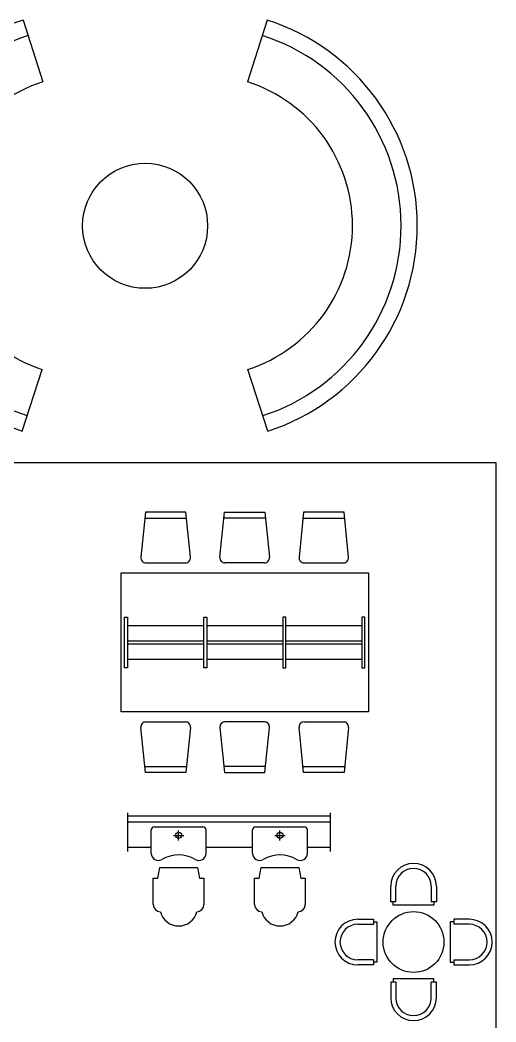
# Model space of a CAD drawing. Extents: x -42728 to 99010, y -18674 to 47645.
# Drawn here: x -10541 to -5844, y 36750 to 46640 of the extents above; entities that cross this region are included whole.
import ezdxf

# ---------------------------------------------------------------- set-up
doc = ezdxf.new("R2010")
doc.units = 0
doc.header["$LTSCALE"] = 100
doc.header["$MEASUREMENT"] = 0
doc.linetypes.add('CENTER', pattern=[50.8, 31.75, -6.35, 6.35, -6.35])
doc.layers.get('0').update_dxf_attribs({"linetype": 'CONTINUOUS'})

# ---------------------------------------------------------------- blocks, each defined once
blk = doc.blocks.new('A$C08FC1CF2')
for p, q in [((1298.2, 4057), (1493.2, 3447.4)), ((3707.5, 4057), (3512.4, 3447.4)), ((1290.6, 0), (1488, 608.8)), ((3715, 0), (3517.7, 608.8))]:
    blk.add_line(p, q)
blk.add_circle((2502.8, 2026), 617.1)
for centre, radius, start, end in [((1947.7, 2027.3), 2131.1, 107.74618, 252.04143), ((3058, 2027.3), 2131.1, 287.95857, 72.25382), ((1947.7, 2027.3), 1971.1, 107.74618, 252.04143), ((3058, 2027.3), 1971.1, 287.95857, 72.25382), ((1947.7, 2027.3), 1491.1, 107.74618, 252.04143), ((3058, 2027.3), 1491.1, 287.95857, 72.25382)]:
    blk.add_arc(centre, radius, start, end)
blk = doc.blocks.new('A$C3D3F66D1')
for p, q in [((239.8, 2570), (195.3, 2125)), ((233.8, 2510), (645.8, 2510)), ((639.8, 2570), (239.8, 2570)), ((684.3, 2125), (639.8, 2570)), ((975.5, 2125), (1020, 2570)), ((1426, 2510), (1014, 2510)), ((1020, 2570), (1420, 2570)), ((1420, 2570), (1464.5, 2125)), ((1800.2, 2570), (1755.7, 2125)), ((1794.2, 2510), (2206.2, 2510)), ((2200.2, 2570), (1800.2, 2570)), ((2244.7, 2125), (2200.2, 2570)), ((245, 2070), (634.5, 2070)), ((1414.8, 2070), (1025.2, 2070)), ((1805.5, 2070), (2195, 2070)), ((0, 1970), (2440, 1970)), ((0, 600), (0, 1970)), ((2440, 1970), (2440, 600)), ((34.7, 1535), (64.7, 1535)), ((34.7, 1035), (34.7, 1535)), ((64.7, 1535), (64.7, 1035)), ((814.9, 1535), (844.9, 1535)), ((814.9, 1035), (814.9, 1535)), ((844.9, 1535), (844.9, 1035)), ((1595.1, 1535), (1595.1, 1035)), ((1625.1, 1535), (1595.1, 1535)), ((1625.1, 1035), (1625.1, 1535)), ((2375.3, 1535), (2375.3, 1035)), ((2405.3, 1535), (2375.3, 1535)), ((2405.3, 1035), (2405.3, 1535)), ((64.7, 1450), (814.9, 1450)), ((844.9, 1450), (1595.1, 1450)), ((1625.1, 1450), (2375.3, 1450)), ((64.7, 1300), (814.9, 1300)), ((844.9, 1300), (1595.1, 1300)), ((1625.1, 1300), (2375.3, 1300)), ((64.7, 1270), (814.9, 1270)), ((844.9, 1270), (1595.1, 1270)), ((1625.1, 1270), (2375.3, 1270)), ((64.7, 1120), (814.9, 1120)), ((844.9, 1120), (1595.1, 1120)), ((1625.1, 1120), (2375.3, 1120)), ((64.7, 1035), (34.7, 1035)), ((844.9, 1035), (814.9, 1035)), ((1595.1, 1035), (1625.1, 1035)), ((2375.3, 1035), (2405.3, 1035)), ((2440, 600), (0, 600)), ((245, 500), (634.5, 500)), ((1414.8, 500), (1025.2, 500)), ((1805.5, 500), (2195, 500)), ((239.8, 0), (195.3, 445)), ((684.3, 445), (639.8, 0)), ((975.5, 445), (1020, 0)), ((1420, 0), (1464.5, 445)), ((1800.2, 0), (1755.7, 445)), ((2244.7, 445), (2200.2, 0)), ((233.8, 60), (645.8, 60)), ((1426, 60), (1014, 60)), ((1794.2, 60), (2206.2, 60)), ((639.8, 0), (239.8, 0)), ((1020, 0), (1420, 0)), ((2200.2, 0), (1800.2, 0))]:
    blk.add_line(p, q)
for centre, start, end in [((245, 2120), 174.28941, 270), ((634.5, 2120), 270, 5.71059), ((1025.2, 2120), 174.28941, 270), ((1414.8, 2120), 270, 5.71059), ((1805.5, 2120), 174.28941, 270), ((2195, 2120), 270, 5.71059), ((245, 450), 90, 185.71059), ((634.5, 450), 354.28941, 90), ((1025.2, 450), 90, 185.71059), ((1414.8, 450), 354.28941, 90), ((1805.5, 450), 90, 185.71059), ((2195, 450), 354.28941, 90)]:
    blk.add_arc(centre, 50, start, end)
blk = doc.blocks.new('A$C7D5D7065')
for p, q in [((0, 715.6), (0, 1097.6)), ((2000, 715.6), (2000, 1097.6)), ((0, 1069.7), (2000, 1069.7)), ((0, 1009.7), (2000, 1009.7)), ((230, 698.3), (230, 929.7)), ((260, 959.7), (740, 959.7)), ((770, 698.3), (770, 929.7)), ((1230, 698.3), (1230, 929.7)), ((1260, 959.7), (1740, 959.7)), ((1770, 698.3), (1770, 929.7)), ((0, 759.7), (230, 759.7)), ((770, 759.7), (1230, 759.7)), ((1770, 759.7), (2000, 759.7)), ((295.5, 455.2), (315.5, 559.7)), ((315.5, 559.7), (684.5, 559.7)), ((684.5, 559.7), (704.5, 455.2)), ((1295.5, 455.2), (1315.5, 559.7)), ((1315.5, 559.7), (1684.5, 559.7)), ((1684.5, 559.7), (1704.5, 455.2)), ((250, 455.2), (295.5, 455.2)), ((250, 192.7), (250, 455.2)), ((704.5, 455.2), (750, 455.2)), ((750, 455.2), (750, 192.7)), ((1250, 455.2), (1295.5, 455.2)), ((1250, 192.7), (1250, 455.2)), ((1704.5, 455.2), (1750, 455.2)), ((1750, 455.2), (1750, 192.7))]:
    blk.add_line(p, q)
at = {"linetype": 'CENTER'}
for p, q in [((500, 825.9), (500, 925.9)), ((1500, 825.9), (1500, 925.9)), ((450, 875.9), (550, 875.9)), ((1450, 875.9), (1550, 875.9))]:
    blk.add_line(p, q, dxfattribs=at)
for centre in [(500, 875.9), (1500, 875.9)]:
    blk.add_circle(centre, 30)
for centre, radius, start, end in [((260, 929.7), 30, 90, 180), ((740, 929.7), 30, 0, 90), ((1260, 929.7), 30, 90, 180), ((1740, 929.7), 30, 0, 90), ((300, 698.3), 70, 180, 300.46151), ((700, 698.3), 70, 239.53849, 0), ((1300, 698.3), 70, 180, 300.46151), ((1700, 698.3), 70, 239.53849, 0), ((500, 358.2), 324.5, 59.53849, 120.46151), ((1500, 358.2), 324.5, 59.53849, 120.46151), ((320, 192.7), 70, 180, 270), ((500, 167.7), 185.5, 194.02598, 345.97402), ((680, 192.7), 70, 270, 0), ((1320, 192.7), 70, 180, 270), ((1500, 167.7), 185.5, 194.02598, 345.97402), ((1680, 192.7), 70, 270, 0)]:
    blk.add_arc(centre, radius, start, end)
blk = doc.blocks.new('A$C61F92127')
for p, q in [((551, 1172.3), (551, 1327.1)), ((601, 1172.3), (601, 1327.1)), ((951, 1327.1), (951, 1172.3)), ((1001, 1327.1), (1001, 1172.3)), ((601, 1172.3), (551, 1172.3)), ((576, 1138.6), (576, 1172.3)), ((976, 1138.6), (576, 1138.6)), ((1001, 1172.3), (951, 1172.3)), ((976, 1172.3), (976, 1138.6)), ((225, 1001), (379.7, 1001)), ((379.7, 1001), (379.7, 951)), ((1172.3, 1001), (1172.3, 951)), ((1327.1, 1001), (1172.3, 1001)), ((225, 951), (379.7, 951)), ((379.7, 976), (413.4, 976)), ((413.4, 976), (413.4, 576)), ((1138.6, 976), (1138.6, 576)), ((1172.3, 976), (1138.6, 976)), ((1327.1, 951), (1172.3, 951)), ((379.7, 601), (225, 601)), ((379.7, 601), (379.7, 551)), ((1172.3, 601), (1327.1, 601)), ((1172.3, 601), (1172.3, 551)), ((379.7, 551), (225, 551)), ((413.4, 576), (379.7, 576)), ((1138.6, 576), (1172.3, 576)), ((1172.3, 551), (1327.1, 551)), ((976, 413.4), (576, 413.4)), ((576, 413.4), (576, 379.7)), ((976, 379.7), (976, 413.4)), ((551, 379.7), (551, 225)), ((601, 379.7), (551, 379.7)), ((601, 379.7), (601, 225)), ((1001, 379.7), (951, 379.7)), ((951, 225), (951, 379.7)), ((1001, 225), (1001, 379.7))]:
    blk.add_line(p, q)
blk.add_circle((776, 776), 300)
for centre, radius, start, end in [((776, 1327.1), 225, 0, 180), ((776, 1327.1), 175, 0, 180), ((225, 776), 225, 90, 270), ((1327.1, 776), 225, 270, 90), ((225, 776), 175, 90, 270), ((1327.1, 776), 175, 270, 90), ((776, 225), 225, 180, 0), ((776, 225), 175, 180, 0)]:
    blk.add_arc(centre, radius, start, end)

msp = doc.modelspace()

# ---------------------------------------------------------------- linework, layer by layer
for p, q in [((-42727.95518, 42274.10893), (-5844.09815, 42274.10893)), ((-5844.09815, 42274.10893), (-5844.09815, 22249.50287))]:
    msp.add_line(p, q)

# ---------------------------------------------------------------- block references
for name, p in [('A$C08FC1CF2', (-11809.21317, 42582.71755)), ('A$C3D3F66D1', (-9543.51269, 39212.23046)), ('A$C7D5D7065', (-9475.4444, 37715.77)), ('A$C61F92127', (-7433.39397, 36763.47689))]:
    msp.add_blockref(name, p)

doc.saveas('drawing.dxf')
